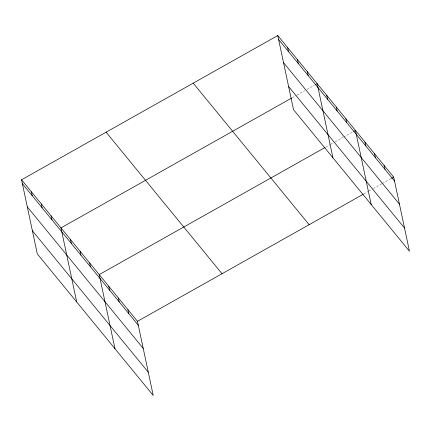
<?xml version="1.0" encoding="UTF-8"?>
<svg xmlns="http://www.w3.org/2000/svg" width="431" height="431" viewBox="0 0 431 431"><rect width="100%" height="100%" fill="white"/><g stroke="black" fill="none" stroke-linecap="round" stroke-linejoin="round"><path stroke-width="0.32" stroke-dasharray="2.15 1.62" d="M292.385 97.648L296.329 95.429M296.894 95.111L304.787 90.666M307.039 89.4L314.366 85.273M325.567 147.208L330.076 144.671M330.636 144.353L334.585 142.133M335.146 141.815L343.038 137.376M343.604 137.058L352.623 131.983M363.818 193.918L368.327 191.38M368.893 191.062L372.837 188.843M373.402 188.525L381.855 183.762M382.421 183.45L390.874 178.687"/><path stroke-width="0.65" d="M21.55 179.775L137.473 321.31L153.226 395.437L37.303 253.897L21.55 179.775L277.774 35.563L393.697 177.103L409.45 251.225L293.527 109.689L277.774 35.563M291.819 97.966L60.965 227.897L76.718 302.023M315.497 84.638L317.184 83.689L332.942 157.811M325.001 147.526L99.216 274.606L114.975 348.727M353.749 131.347L355.44 130.394L371.193 204.515M137.473 321.31L363.258 194.236M391.44 178.369L393.697 177.103M278.609 39.496L394.532 181.036M283.533 62.662L399.456 204.197M288.603 86.523L404.526 228.064M193.217 83.156L309.14 224.691M106.101 132.188L222.024 273.723M22.385 183.708L138.308 325.243M27.309 206.869L143.232 348.41M32.384 230.736L148.302 372.271M384.129 165.423L384.969 169.356M374.566 153.748L375.401 157.681M365.003 142.074L365.838 146.001M345.877 118.719L346.713 122.652M336.315 107.039L337.15 110.972M326.752 95.364L327.587 99.297M307.33 71.659L308.17 75.587M297.482 59.623L298.317 63.556M287.628 47.593L288.463 51.526M127.91 309.636L128.745 313.569M118.347 297.961L119.182 301.894M108.784 286.281L109.619 290.214M89.653 262.932L90.488 266.859M80.091 251.251L80.926 255.184M70.528 239.577L71.363 243.51M51.111 215.866L51.946 219.799M41.257 203.836L42.093 207.769M31.404 191.806L32.239 195.739"/></g></svg>
